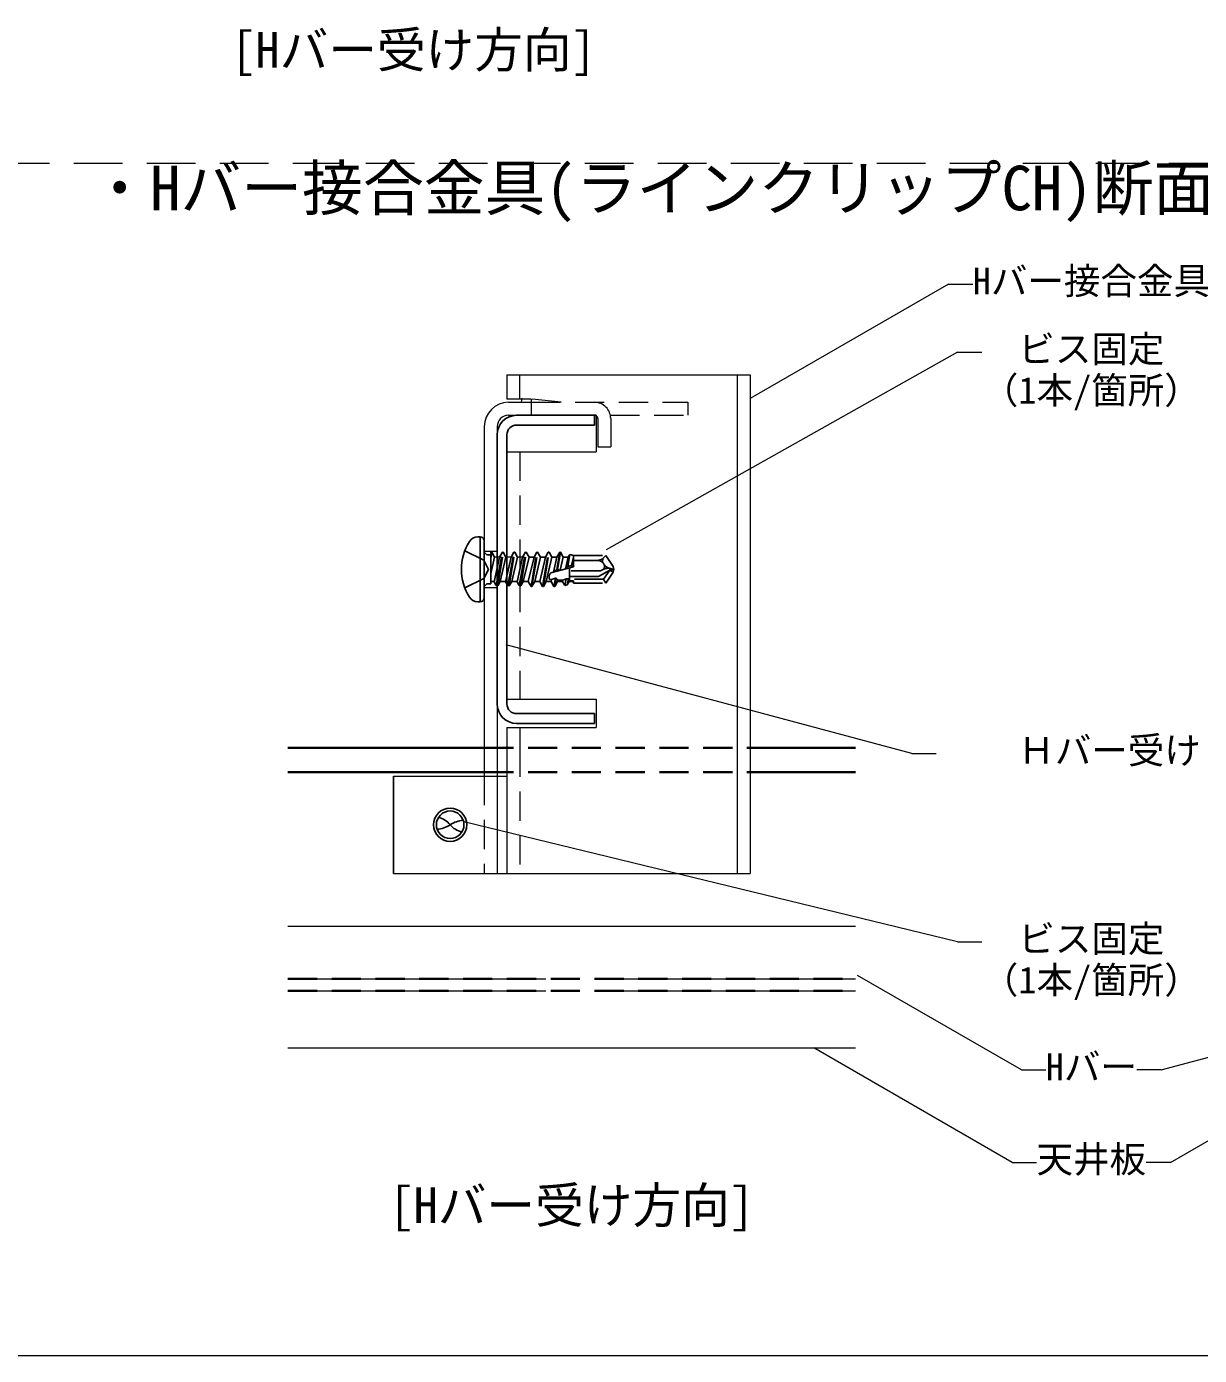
# Model space of a CAD drawing. Units: millimetres on the paper, with parts at other scales. Extents: x -195 to 195, y -140 to 138.
# Drawn here: x 105.6 to 153.8, y 11.5 to 66.1 of the extents above; entities that cross this region are included whole.
import ezdxf
from ezdxf.enums import TextEntityAlignment as Align

# ---------------------------------------------------------------- set-up
doc = ezdxf.new("R2010")
doc.units = ezdxf.units.MM
for name, pattern in [('CHAIN1', [8, 5, -1, 1, -1]), ('DASHED1', [1.8, 1.2, -0.6]), ('DASHED2', [3, 2, -1]), ('DOUBLE_CHAIN2', [12.8, 9, -1, 0.6, -0.6, 0.6, -1])]:
    doc.linetypes.add(name, pattern=pattern)
for name, color, linetype, lineweight in [('2-3_Hバー受け', 2, 'Continuous', 25), ('2-6_文字', 7, 'Continuous', 18), ('2-7_HバーまたはTバー', 6, 'Continuous', 35), ('2-A_クリップ', 7, 'Continuous', 18), ('2-C_ビス・アンカーボルト・強調図形', 2, 'Continuous', 25), ('2-D_パネル', 4, 'Continuous', 9), ('A-C_ビス・アンカーボルト・強調図形', 2, 'Continuous', 25), ('F-3_図面枠', 3, 'Continuous', 18)]:
    doc.layers.add(name, color=color, linetype=linetype, lineweight=lineweight)
doc.styles.add('ＭＳ ゴシック', font='')
doc.styles.get('ＭＳ ゴシック').set_extended_font_data('MS Gothic')

msp = doc.modelspace()

# ---------------------------------------------------------------- linework, layer by layer
at = {"layer": '2-3_Hバー受け'}
for p, q in [((125.694, 50.148), (128.894, 50.148)), ((125.694, 49.748), (128.894, 49.748)), ((128.894, 50.148), (128.894, 49.748)), ((124.894, 49.348), (124.894, 38.282)), ((124.894, 49.34), (124.894, 38.274)), ((125.294, 49.348), (125.294, 38.282)), ((125.694, 37.882), (128.894, 37.882)), ((128.894, 37.882), (128.894, 37.482)), ((125.694, 37.482), (128.894, 37.482))]:
    msp.add_line(p, q, dxfattribs=at)
for centre, radius, start, end in [((125.694, 49.348), 0.8, 90, 180), ((125.694, 49.348), 0.4, 90, 180), ((125.694, 38.282), 0.8, 180, 270), ((125.694, 38.282), 0.4, 180, 270)]:
    msp.add_arc(centre, radius, start, end, dxfattribs=at)
at = {"layer": '2-6_文字'}
for p, q in [((143.44, 55.542), (135.294, 50.839)), ((143.44, 55.542), (144.44, 55.542)), ((143.815, 52.745), (129.37, 44.623)), ((143.815, 52.745), (144.815, 52.745)), ((141.94, 36.245), (125.26, 40.715)), ((141.94, 36.245), (142.94, 36.245)), ((143.815, 28.502), (123.52, 33.438)), ((143.815, 28.502), (144.815, 28.502)), ((152.19, 23.234), (170.603, 28.167)), ((146.44, 23.234), (139.708, 27.12)), ((146.065, 19.437), (137.904, 24.148)), ((152.565, 19.437), (160.64, 24.099)), ((146.44, 23.234), (147.44, 23.234)), ((152.19, 23.234), (151.19, 23.234)), ((146.065, 19.437), (147.065, 19.437)), ((152.565, 19.437), (151.565, 19.437))]:
    msp.add_line(p, q, dxfattribs=at)
at = {"layer": '2-7_HバーまたはTバー'}
for p, q in [((116.294, 36.482), (124.361, 36.482)), ((135.294, 36.482), (139.628, 36.482)), ((116.294, 35.482), (124.361, 35.482)), ((135.294, 35.482), (139.628, 35.482))]:
    msp.add_line(p, q, dxfattribs=at)
at = {"layer": '2-7_HバーまたはTバー', "linetype": 'DASHED1'}
for p, q in [((124.361, 36.482), (135.294, 36.482)), ((124.361, 35.482), (135.294, 35.482)), ((116.294, 26.982), (139.628, 26.982)), ((116.294, 26.482), (139.628, 26.482))]:
    msp.add_line(p, q, dxfattribs=at)
at = {"layer": '2-A_クリップ'}
for p, q in [((125.294, 51.815), (125.294, 50.815)), ((134.761, 51.815), (134.761, 31.315)), ((126.294, 50.815), (125.294, 50.815)), ((125.903, 50.848), (125.886, 50.682)), ((126.294, 50.815), (126.294, 50.148)), ((125.361, 50.682), (126.294, 50.682)), ((125.361, 50.148), (126.294, 50.148)), ((128.961, 50.148), (126.294, 50.148)), ((128.961, 50.148), (128.961, 48.648)), ((124.361, 49.682), (124.361, 35.315)), ((124.894, 49.682), (124.894, 31.315)), ((124.894, 49.074), (124.894, 38.54)), ((125.294, 48.648), (128.961, 48.648)), ((125.294, 48.648), (125.294, 38.482)), ((125.294, 38.482), (128.961, 38.482)), ((128.961, 38.482), (128.961, 37.315)), ((125.294, 37.315), (128.961, 37.315)), ((125.294, 37.315), (125.294, 36.482)), ((125.294, 36.482), (125.294, 35.315)), ((120.628, 35.315), (125.294, 35.315)), ((120.628, 35.315), (120.628, 31.315)), ((125.294, 35.315), (125.294, 31.315)), ((120.628, 31.315), (135.294, 31.315)), ((120.628, 31.315), (124.894, 31.315))]:
    msp.add_line(p, q, dxfattribs=at)
at = {"layer": '2-A_クリップ', "linetype": 'DASHED1'}
for p, q in [((125.828, 50.815), (125.828, 51.815)), ((127.528, 50.682), (125.903, 50.848)), ((126.294, 50.682), (132.728, 50.682)), ((132.728, 50.682), (132.728, 50.148)), ((129.548, 50.148), (132.728, 50.148)), ((129.561, 50.015), (129.561, 48.848)), ((125.828, 48.648), (125.828, 38.482)), ((124.894, 44.548), (124.361, 44.548)), ((124.894, 43.048), (124.361, 43.048)), ((125.828, 37.315), (125.828, 36.482)), ((125.828, 36.482), (125.828, 31.315)), ((124.361, 35.315), (124.361, 31.315))]:
    msp.add_line(p, q, dxfattribs=at)
at = {"layer": '2-A_クリップ'}
for points in [[(125.294, 51.815), (135.294, 51.815), (135.294, 31.315)], [(120.628, 31.315), (120.628, 35.315), (124.894, 35.315)]]:
    msp.add_lwpolyline(points, dxfattribs=at)
at = {"layer": '2-A_クリップ', "linetype": 'DASHED1'}
msp.add_lwpolyline([(129.028, 50.015), (129.028, 48.848), (129.561, 48.848)], dxfattribs=at)
at = {"layer": '2-A_クリップ'}
for radius in [1, 0.467]:
    msp.add_arc((125.361, 49.682), radius, 90, 180, dxfattribs=at)
at = {"layer": '2-A_クリップ', "linetype": 'DASHED1'}
for radius in [0.667, 0.133]:
    msp.add_arc((128.894, 50.015), radius, 0, 90, dxfattribs=at)
at = {"layer": '2-C_ビス・アンカーボルト・強調図形'}
for p, q in [((124.194, 45.148), (124.094, 45.148)), ((124.194, 45.148), (124.194, 42.482)), ((124.361, 44.982), (124.361, 42.648)), ((124.194, 42.482), (124.094, 42.482))]:
    msp.add_line(p, q, dxfattribs=at)
at = {"layer": '2-C_ビス・アンカーボルト・強調図形', "linetype": 'CHAIN1'}
for p, q in [((123.568, 44.582), (124.34, 44.197)), ((123.568, 43.048), (124.34, 43.433))]:
    msp.add_line(p, q, dxfattribs=at)
at = {"layer": '2-C_ビス・アンカーボルト・強調図形', "linetype": 'DASHED1'}
for p, q in [((124.361, 44.515), (124.467, 44.409)), ((124.628, 44.405), (124.467, 44.409)), ((124.637, 44.515), (124.628, 44.5)), ((124.628, 44.467), (124.637, 44.515)), ((124.628, 44.256), (124.67, 44.515)), ((124.628, 43.225), (124.628, 44.5)), ((124.785, 44.315), (124.628, 43.644)), ((124.637, 44.515), (124.67, 44.515)), ((124.67, 44.515), (124.785, 44.315)), ((124.765, 43.3), (124.991, 44.315)), ((124.854, 43.145), (125.107, 44.515)), ((125.107, 44.515), (124.991, 44.315)), ((125.255, 44.315), (125.02, 43.315)), ((125.107, 44.515), (125.14, 44.515)), ((125.242, 43.3), (125.468, 44.315)), ((125.331, 43.145), (125.584, 44.515)), ((125.584, 44.515), (125.468, 44.315)), ((125.732, 44.315), (125.497, 43.315)), ((125.584, 44.515), (125.617, 44.515)), ((125.712, 43.3), (125.938, 44.315)), ((125.801, 43.145), (126.054, 44.515)), ((126.054, 44.515), (125.938, 44.315)), ((126.202, 44.315), (125.967, 43.315)), ((126.054, 44.515), (126.087, 44.515)), ((126.173, 43.315), (126.408, 44.315)), ((126.202, 44.315), (126.408, 44.315)), ((126.289, 43.115), (126.524, 44.515)), ((126.524, 44.515), (126.408, 44.315)), ((126.672, 44.315), (126.437, 43.315)), ((126.524, 44.515), (126.557, 44.515)), ((126.643, 43.315), (126.878, 44.315)), ((126.672, 44.315), (126.878, 44.315)), ((126.759, 43.115), (126.994, 44.515)), ((126.994, 44.515), (126.878, 44.315)), ((127.142, 44.315), (126.907, 43.315)), ((126.994, 44.515), (127.027, 44.515)), ((127.142, 44.315), (127.348, 44.315)), ((127.203, 43.699), (127.348, 44.315)), ((127.345, 43.806), (127.464, 44.515)), ((127.464, 44.515), (127.348, 44.315)), ((127.464, 44.515), (127.497, 44.515)), ((127.612, 44.315), (127.486, 43.775)), ((127.612, 44.315), (127.818, 44.315)), ((127.705, 43.835), (127.818, 44.315)), ((127.802, 43.93), (127.881, 44.423)), ((127.881, 44.423), (127.818, 44.315)), ((127.881, 44.423), (128.028, 44.382)), ((127.952, 43.97), (128.028, 44.294)), ((128.028, 44.382), (129.355, 44.382)), ((128.028, 43.922), (128.028, 44.382)), ((129.278, 44.299), (129.355, 44.382)), ((124.543, 43.815), (124.34, 44.197)), ((124.543, 43.815), (124.34, 43.433)), ((128.028, 43.922), (127.097, 43.67)), ((127.203, 43.699), (127.345, 43.806)), ((127.38, 43.816), (127.345, 43.806)), ((127.379, 43.815), (127.486, 43.775)), ((129.14, 43.748), (127.385, 43.748)), ((127.705, 43.835), (127.802, 43.93)), ((127.952, 43.97), (127.802, 43.93)), ((127.861, 43.877), (127.861, 43.352)), ((127.952, 43.97), (127.987, 43.911)), ((128.028, 44.083), (127.987, 43.911)), ((129.01, 44.182), (128.028, 44.182)), ((129.059, 43.515), (129.528, 43.785)), ((129.226, 43.798), (129.14, 43.748)), ((129.261, 44.051), (129.277, 44.028)), ((129.528, 43.785), (129.268, 43.415)), ((129.528, 43.785), (129.694, 43.815)), ((129.668, 43.695), (129.528, 43.785)), ((129.547, 43.848), (129.694, 43.815)), ((129.694, 43.815), (129.668, 43.695)), ((124.361, 43.115), (124.467, 43.221)), ((124.628, 43.225), (124.467, 43.221)), ((124.628, 43.315), (124.765, 43.315)), ((124.854, 43.145), (124.765, 43.3)), ((124.914, 43.131), (125.02, 43.315)), ((125.02, 43.315), (125.242, 43.315)), ((125.331, 43.145), (125.242, 43.3)), ((125.391, 43.131), (125.497, 43.315)), ((125.497, 43.315), (125.712, 43.315)), ((125.801, 43.145), (125.712, 43.3)), ((125.861, 43.131), (125.967, 43.315)), ((125.967, 43.315), (126.173, 43.315)), ((126.289, 43.115), (126.173, 43.315)), ((126.322, 43.115), (126.437, 43.315)), ((126.437, 43.315), (126.643, 43.315)), ((126.759, 43.115), (126.643, 43.315)), ((126.792, 43.115), (126.907, 43.315)), ((126.907, 43.315), (127.113, 43.315)), ((127.131, 43.392), (127.049, 43.397)), ((127.113, 43.315), (127.131, 43.392)), ((127.229, 43.115), (127.113, 43.315)), ((127.131, 43.392), (127.285, 43.451)), ((127.229, 43.115), (127.285, 43.451)), ((127.262, 43.115), (127.318, 43.449)), ((127.262, 43.115), (127.377, 43.315)), ((127.318, 43.449), (127.285, 43.451)), ((127.318, 43.449), (127.392, 43.378)), ((127.392, 43.378), (127.377, 43.315)), ((127.377, 43.315), (127.583, 43.315)), ((127.595, 43.367), (127.392, 43.378)), ((127.583, 43.315), (127.595, 43.367)), ((127.679, 43.149), (127.583, 43.315)), ((127.595, 43.367), (127.723, 43.426)), ((127.679, 43.149), (127.723, 43.426)), ((127.679, 43.149), (127.766, 43.174)), ((127.824, 43.421), (127.723, 43.426)), ((127.766, 43.174), (127.824, 43.421)), ((127.766, 43.174), (127.847, 43.315)), ((127.824, 43.421), (127.856, 43.352)), ((127.856, 43.352), (127.847, 43.315)), ((127.847, 43.315), (128.028, 43.315)), ((128.028, 43.343), (127.856, 43.352)), ((129.059, 43.515), (127.861, 43.515)), ((129.268, 43.415), (127.861, 43.415)), ((128.028, 43.248), (128.028, 43.343)), ((128.028, 43.248), (129.355, 43.248)), ((129.268, 43.415), (129.355, 43.248)), ((129.668, 43.695), (129.355, 43.248)), ((124.854, 43.145), (124.914, 43.131)), ((125.331, 43.145), (125.391, 43.131)), ((125.801, 43.145), (125.861, 43.131)), ((126.289, 43.115), (126.322, 43.115)), ((126.759, 43.115), (126.792, 43.115)), ((127.229, 43.115), (127.262, 43.115))]:
    msp.add_line(p, q, dxfattribs=at)
for points in [[(124.777, 44.329), (124.984, 44.315), (124.991, 44.315)], [(124.914, 43.131), (125.14, 44.515), (125.255, 44.315)], [(125.254, 44.329), (125.461, 44.315), (125.468, 44.315)], [(125.391, 43.131), (125.617, 44.515), (125.732, 44.315)], [(125.724, 44.329), (125.931, 44.315), (125.938, 44.315)], [(125.861, 43.131), (126.087, 44.515), (126.202, 44.315)], [(126.322, 43.115), (126.557, 44.515), (126.672, 44.315)], [(126.792, 43.115), (127.027, 44.515), (127.142, 44.315)], [(127.379, 43.815), (127.497, 44.515), (127.612, 44.315)], [(129.355, 44.382), (129.668, 43.935), (129.694, 43.815)]]:
    msp.add_lwpolyline(points, dxfattribs=at)
at = {"layer": '2-C_ビス・アンカーボルト・強調図形'}
for centre, radius, start, end in [((125.594, 43.815), 2.167, 148.1092, 211.8908), ((124.094, 44.748), 0.4, 90, 148.1092), ((124.194, 44.982), 0.167, 0, 90), ((124.094, 42.882), 0.4, 211.8908, 270), ((124.194, 42.648), 0.167, 270, 0)]:
    msp.add_arc(centre, radius, start, end, dxfattribs=at)
at = {"layer": '2-C_ビス・アンカーボルト・強調図形', "linetype": 'DASHED1'}
for centre, radius, start, end in [((129.01, 44.548), 0.366, 270, 317.1543), ((129.424, 44.164), 0.198, 137.1543, 215), ((129.01, 43.875), 0.307, 35, 90), ((129.45, 43.41), 0.448, 77.5, 120), ((129.147, 43.936), 0.16, 300, 35), ((129.644, 44.285), 0.448, 215, 257.5), ((127.278, 43.498), 0.25, 136.4554, 203.9207)]:
    msp.add_arc(centre, radius, start, end, dxfattribs=at)
at = {"layer": '2-D_パネル'}
for p, q in [((116.294, 29.148), (139.628, 29.148)), ((116.294, 24.148), (139.628, 24.148))]:
    msp.add_line(p, q, dxfattribs=at)
at = {"layer": '2-D_パネル', "linetype": 'DOUBLE_CHAIN2'}
for p, q in [((116.294, 26.982), (139.628, 26.982)), ((116.294, 26.482), (139.628, 26.482))]:
    msp.add_line(p, q, dxfattribs=at)
at = {"layer": 'A-C_ビス・アンカーボルト・強調図形'}
for radius in [0.684, 0.567]:
    msp.add_circle((122.961, 33.315), radius, dxfattribs=at)
for centre, radius, start, end in [((122.262, 32.729), 0.912, 39.9399, 76.1287), ((123.58, 32.384), 1.117, 94.2467, 123.6215), ((122.342, 34.245), 1.117, 274.2468, 303.6215), ((123.661, 33.901), 0.912, 219.9398, 256.1286)]:
    msp.add_arc(centre, radius, start, end, dxfattribs=at)
at = {"layer": 'F-3_図面枠', "linetype": 'DASHED2'}
msp.add_line((190.5, 60.5), (1.5, 60.5), dxfattribs=at)
at = {"layer": 'F-3_図面枠'}
msp.add_line((1.5, 11.5), (190.5, 11.5), dxfattribs=at)

# ---------------------------------------------------------------- texts
at = {"layer": '2-6_文字', "style": 'ＭＳ ゴシック'}
for s, height, p in [('[Hバー受け方向]', 1.466, (113.96, 64)), ('・Hバー接合金具(ラインクリップCH)断面図', 1.833, (108.129, 58.025)), ('Hバー接合金具', 1.1, (144.44, 54.792)), ('ビス固定', 1.1, (146.315, 51.995)), ('（1本/箇所）', 1.1, (144.815, 50.295)), ('Ｈバー受け', 1.1, (146.315, 35.495)), ('ビス固定', 1.1, (146.315, 27.752)), ('（1本/箇所）', 1.1, (144.815, 26.052)), ('Hバー', 1.1, (147.44, 22.484)), ('天井板', 1.1, (147.065, 18.687)), ('[Hバー受け方向]', 1.466, (120.461, 16.5))]:
    msp.add_text(s, height=height, dxfattribs=at).set_placement(p, align=Align.BOTTOM_LEFT)

doc.saveas('drawing.dxf')
